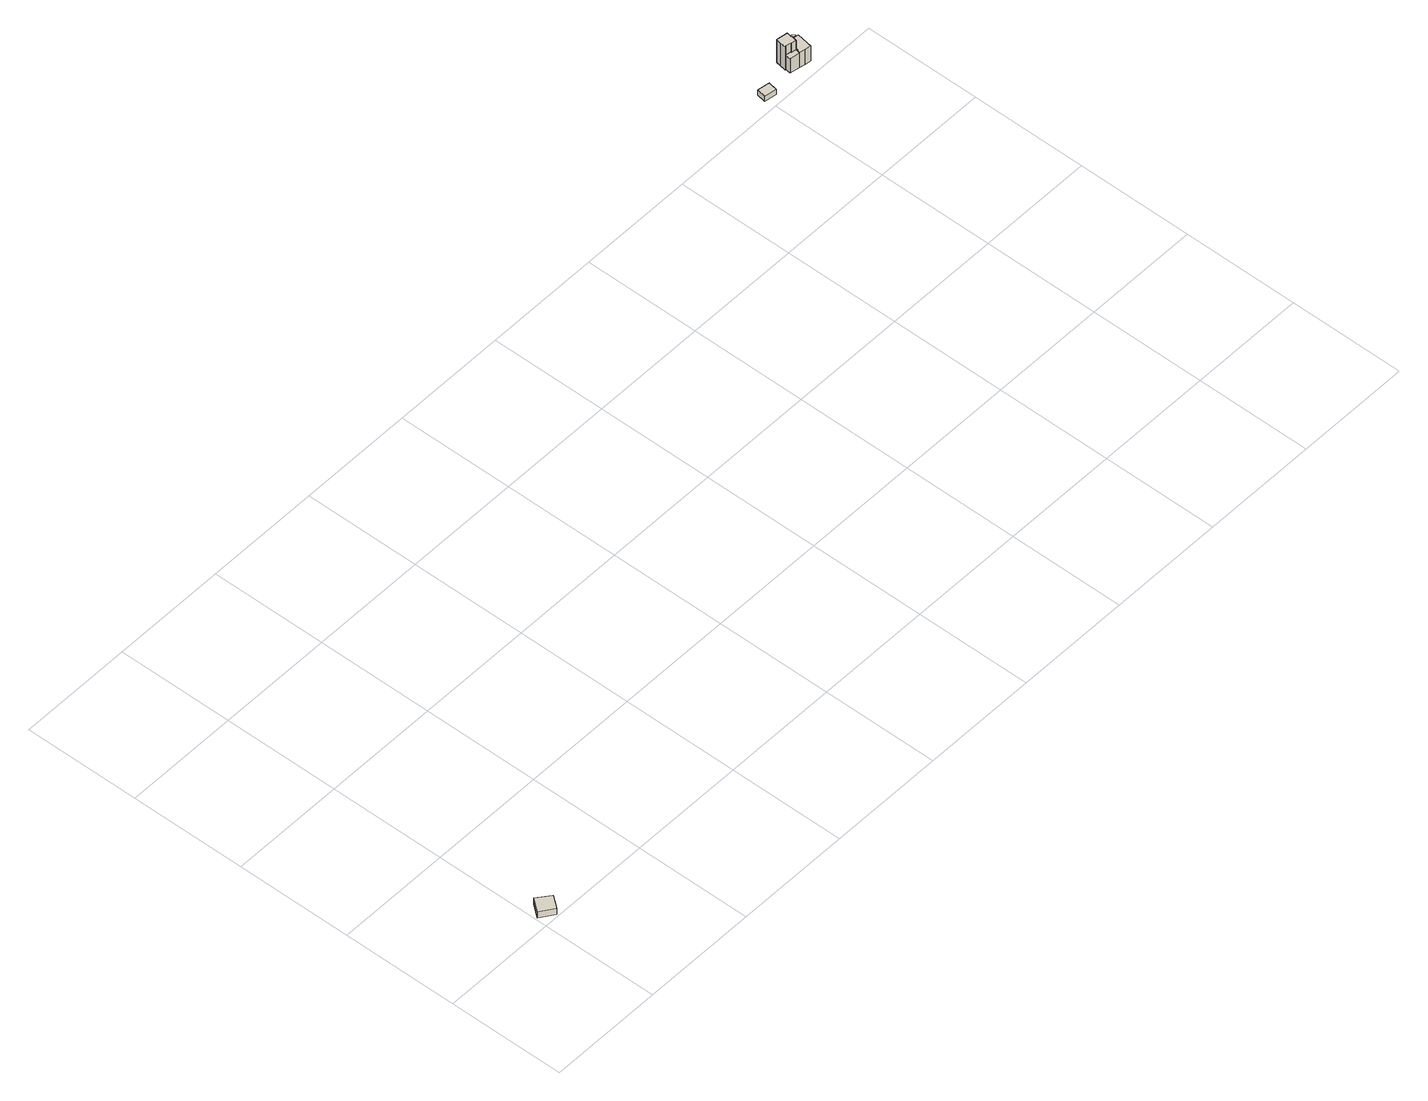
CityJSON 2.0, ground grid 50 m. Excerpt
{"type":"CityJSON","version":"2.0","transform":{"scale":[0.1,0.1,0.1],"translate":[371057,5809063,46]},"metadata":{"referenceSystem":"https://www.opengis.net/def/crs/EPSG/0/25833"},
"CityObjects":{
"building1":{"type":"Building","attributes":{"Gemeindeschluessel":"11000006","BezugspunktDach":"2200","function":"51009_1610","measuredHeight":3.1,"storeysAboveGround":0},"address":[{"country":"Germany","locality":"Berlin"}],"geometry":[{"type":"Solid","lod":"1","boundaries":[[[[0,1,2,3]],[[4,5,6,7]],[[4,7,3,2]],[[5,4,2,1]],[[6,5,1,0]],[[7,6,0,3]]]]}]},
"building2":{"type":"Building","attributes":{"Gemeindeschluessel":"11000006","BezugspunktDach":"2200","function":"31001_1000","measuredHeight":2.61,"storeysAboveGround":1},"address":[{"country":"Germany","locality":"Berlin","thoroughfareNumber":"3 (1)","thoroughfareName":"Nikolskoer Weg"}],"geometry":[{"type":"Solid","lod":"1","boundaries":[[[[8,9,10,11]],[[12,13,14,15]],[[12,15,11,10]],[[13,12,10,9]],[[14,13,9,8]],[[15,14,8,11]]]]}]},
"building3":{"type":"Building","attributes":{"Gemeindeschluessel":"11000006","function":"31001_1210"},"address":[{"country":"Germany","locality":"Berlin","thoroughfareNumber":"3","thoroughfareName":"Nikolskoer Weg"}],"children":["building3-1","building3-2","building3-3","building3-4"]},
"building3-1":{"type":"BuildingPart","attributes":{"BezugspunktDach":"2200","measuredHeight":11.92,"storeysAboveGround":3},"parents":["building3"],"geometry":[{"type":"MultiSurface","lod":"1","boundaries":[[[16,17,18,19,20,21,22,23,24,25,26]],[[27,28,29,30,31,32,33,34,35,36,37]],[[27,37,26,25]],[[28,27,25,24]],[[29,28,24,23]],[[38,39,23,22]],[[40,38,30,22,21]],[[41,40,31,21,20]],[[33,42,43,20,19]],[[44,42,33,19,18]],[[45,44,46,18,17]],[[47,45,35,17,16]],[[37,36,16,26]],[[30,29,39,38]],[[31,30,38,40]],[[32,31,40,41]],[[32,48,43,42,33]],[[34,33,42,44]],[[35,34,46,44,45]],[[36,35,45,47]]]}]},
"building3-2":{"type":"BuildingPart","attributes":{"BezugspunktDach":"2200","measuredHeight":7.43,"storeysAboveGround":3},"parents":["building3"],"geometry":[{"type":"MultiSurface","lod":"1","boundaries":[[[49,50,51,52,53,54]],[[55,56,57,58,59,60]],[[55,60,54,53]],[[56,55,53,52]],[[57,56,52,51]],[[58,57,51,50]],[[59,58,50,49]],[[61,62,63,64,49,54]],[[60,65,63,62,61]],[[59,64,63,65]]]}]},
"building3-3":{"type":"BuildingPart","attributes":{"BezugspunktDach":"2200","measuredHeight":8.08,"storeysAboveGround":3},"parents":["building3"],"geometry":[{"type":"MultiSurface","lod":"1","boundaries":[[[66,67,68,64,63,62,39,38,40,41,69]],[[70,71,72,73,74,75,76,77,78,79,80]],[[43,81,69,41]],[[71,70,41,32,31]],[[72,71,40,31,30]],[[73,72,38,30,29]],[[74,73,39,62]],[[75,74,60,65]],[[76,75,63,65,59]],[[77,76,64,68]],[[78,77,68,67]],[[79,78,67,66]],[[80,79,66,69]],[[70,80,81,43]],[[31,32,41,40]],[[30,31,40,38,82]],[[29,30,38,39]],[[65,60,62,63]],[[59,65,63,64]]]}]},
"building3-4":{"type":"BuildingPart","attributes":{"BezugspunktDach":"2200","measuredHeight":7.45,"storeysAboveGround":3},"parents":["building3"],"geometry":[{"type":"MultiSurface","lod":"1","boundaries":[[[81,43,42,44,45,47,83]],[[84,85,86,87,70,80,88]],[[84,88,83,47]],[[85,84,47,36,35]],[[86,85,35,34,44]],[[87,86,34,33,42]],[[70,87,33,32]],[[88,80,81,83]],[[35,36,47,45]],[[45,44,34,35]],[[89,44,42,33,34]],[[32,33,42,43]],[[43,81,80,70]]]}]}
},
"vertices":[
[67,9,35],[107,61,35],[51,105,35],[8,51,35],[51,105,4],[107,61,4],[67,9,4],[8,51,4],
[3313,1832,366],[3319,1871,366],[3266,1879,366],[3260,1840,366],[3266,1879,340],[3319,1871,340],[3313,1832,340],[3260,1840,340],
[3424,1884,461],[3425,1887,461],[3450,1883,461],[3450,1880,461],[3470,1877,461],[3475,1900,461],[3472,1901,461],[3476,1923,461],[3428,1931,461],[3424,1909,461],[3420,1885,461],[3424,1909,342],[3428,1931,342],[3476,1923,342],[3472,1901,342],[3475,1900,342],[3470,1877,342],[3450,1880,342],[3450,1883,342],[3425,1887,342],[3424,1884,342],[3420,1885,342],[3472,1901,418],[3476,1923,418],[3475,1900,418],[3470,1877,418],[3450,1880,415],[3470,1877,415],[3450,1883,415],[3425,1887,415],[3450,1883,378],[3424,1884,415],[3470,1877,375],
[3515,1917,420],[3516,1922,420],[3509,1931,420],[3498,1933,420],[3488,1927,420],[3487,1921,420],[3488,1927,346],[3498,1933,346],[3509,1931,346],[3516,1922,346],[3515,1917,346],[3487,1921,346],[3487,1921,366],[3487,1921,418],[3503,1919,418],[3515,1917,418],[3503,1919,346],
[3489,1850,418],[3514,1846,418],[3526,1915,418],[3465,1855,418],[3470,1877,341],[3475,1900,341],[3472,1901,341],[3476,1923,341],[3487,1921,341],[3503,1919,341],[3515,1917,341],[3526,1915,341],[3514,1846,341],[3489,1850,341],[3465,1855,341],[3465,1855,415],[3472,1901,401],
[3421,1862,415],[3424,1884,341],[3425,1887,341],[3450,1883,341],[3450,1880,341],[3421,1862,341],[3450,1883,356]
]}
